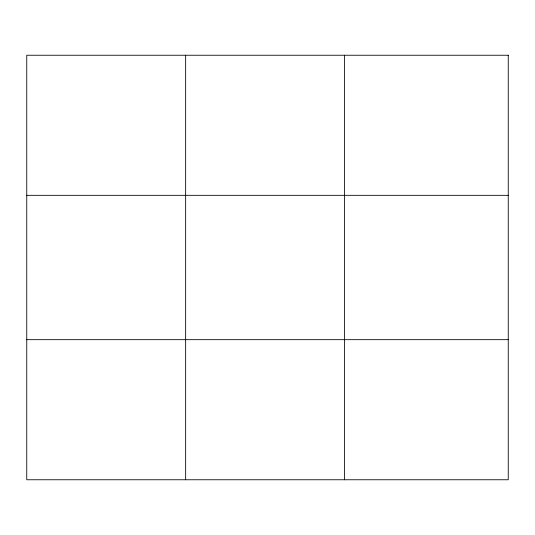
<?xml version="1.0" encoding="UTF-8"?>
<svg xmlns="http://www.w3.org/2000/svg" width="535" height="535" viewBox="0 0 535 535"><rect width="100%" height="100%" fill="white"/><g stroke="black" fill="none" stroke-linecap="round" stroke-linejoin="round"><path stroke-width="0.8" d="M185.645 479.761L185.645 55.239M344.54 479.761L344.54 55.239M26.75 195.328L508.25 195.328M26.75 339.671L508.25 339.671M508.25 55.239L508.25 479.761L26.75 479.761L26.75 55.239L508.25 55.239"/></g></svg>
